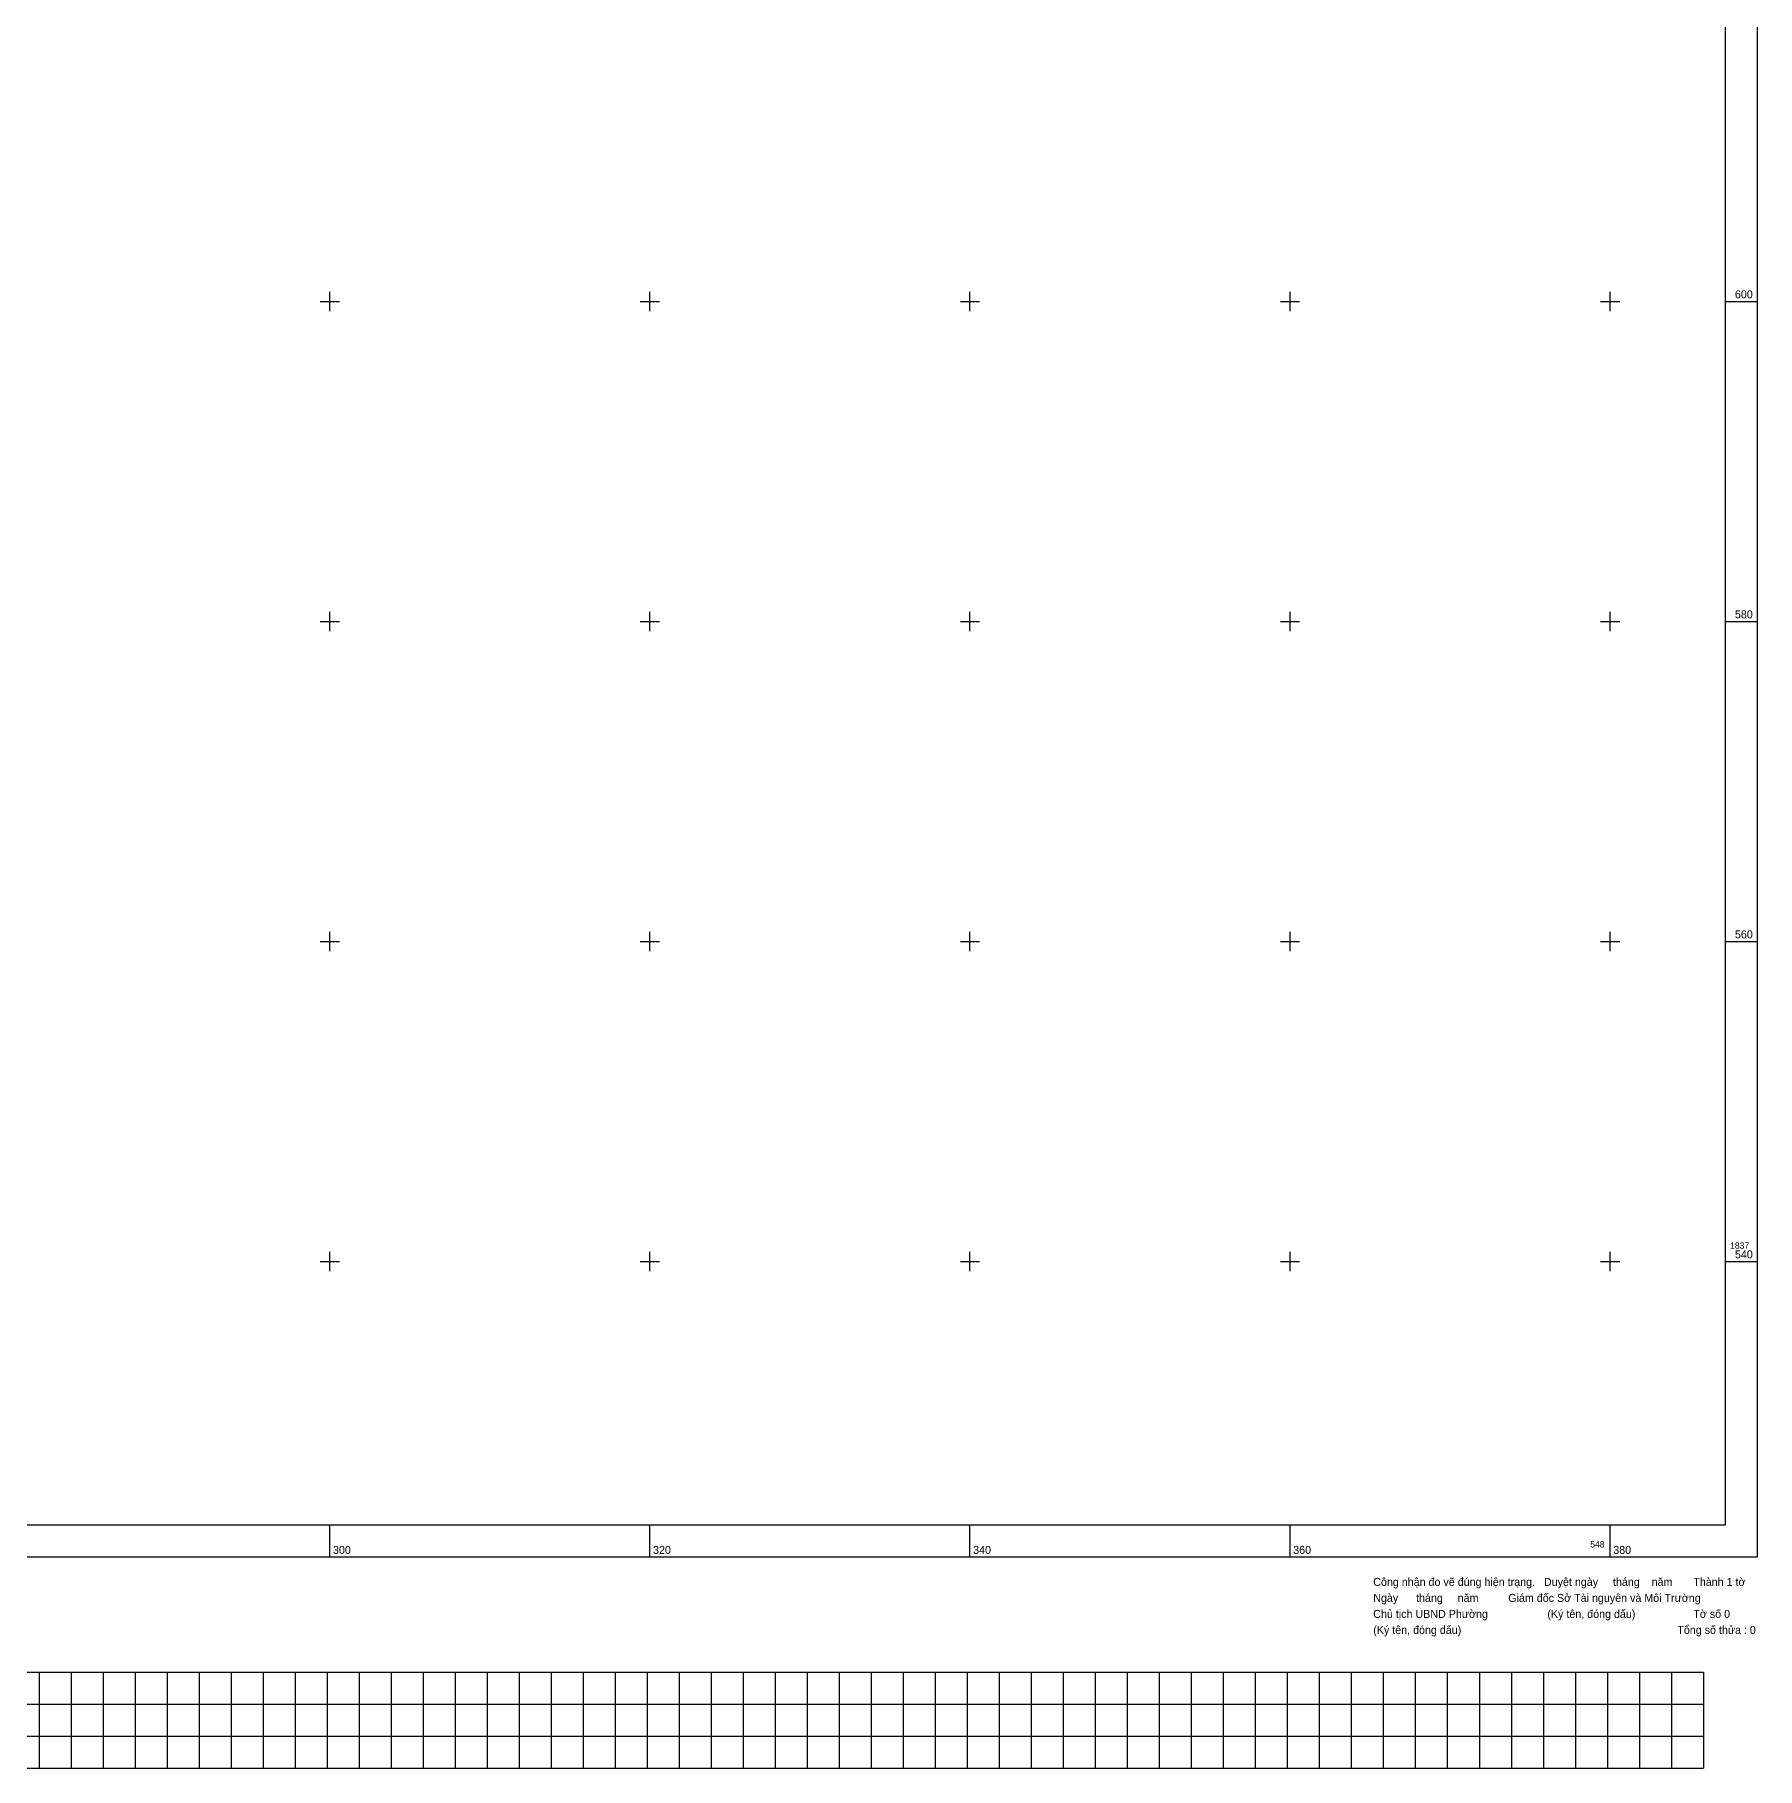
# Model space of a CAD drawing. Extents: x 547747 to 549324, y 1837450 to 1838029.
# Drawn here: x 548281.6 to 548389.2, y 1837508.3 to 1837616.7 of the extents above; entities that cross this region are included whole.
import ezdxf

# ---------------------------------------------------------------- set-up
doc = ezdxf.new("R2010")
doc.units = 0
doc.layers.add('Level 58', color=7, linetype='Continuous')
doc.layers.add('Level 63', color=7, linetype='Continuous')

msp = doc.modelspace()

# ---------------------------------------------------------------- linework, layer by layer
at = {"layer": 'Level 58'}
msp.add_lwpolyline([(548053.83, 1838019.63), (548387.2, 1838019.63), (548387.2, 1837523.53), (548053.83, 1837523.53)], close=True, dxfattribs=at)
at = {"layer": 'Level 63'}
for p, q in [((548300, 1837599.4), (548300, 1837600.6)), ((548320, 1837599.4), (548320, 1837600.6)), ((548340, 1837599.4), (548340, 1837600.6)), ((548360, 1837599.4), (548360, 1837600.6)), ((548380, 1837599.4), (548380, 1837600.6)), ((548299.4, 1837600), (548300.6, 1837600)), ((548319.4, 1837600), (548320.6, 1837600)), ((548339.4, 1837600), (548340.6, 1837600)), ((548359.4, 1837600), (548360.6, 1837600)), ((548379.4, 1837600), (548380.6, 1837600)), ((548387.2, 1837600), (548389.2, 1837600)), ((548299.4, 1837580), (548300.6, 1837580)), ((548300, 1837579.4), (548300, 1837580.6)), ((548319.4, 1837580), (548320.6, 1837580)), ((548320, 1837579.4), (548320, 1837580.6)), ((548339.4, 1837580), (548340.6, 1837580)), ((548340, 1837579.4), (548340, 1837580.6)), ((548359.4, 1837580), (548360.6, 1837580)), ((548360, 1837579.4), (548360, 1837580.6)), ((548379.4, 1837580), (548380.6, 1837580)), ((548380, 1837579.4), (548380, 1837580.6)), ((548387.2, 1837580), (548389.2, 1837580)), ((548300, 1837559.4), (548300, 1837560.6)), ((548320, 1837559.4), (548320, 1837560.6)), ((548340, 1837559.4), (548340, 1837560.6)), ((548360, 1837559.4), (548360, 1837560.6)), ((548380, 1837559.4), (548380, 1837560.6)), ((548299.4, 1837560), (548300.6, 1837560)), ((548319.4, 1837560), (548320.6, 1837560)), ((548339.4, 1837560), (548340.6, 1837560)), ((548359.4, 1837560), (548360.6, 1837560)), ((548379.4, 1837560), (548380.6, 1837560)), ((548387.2, 1837560), (548389.2, 1837560)), ((548299.4, 1837540), (548300.6, 1837540)), ((548300, 1837539.4), (548300, 1837540.6)), ((548319.4, 1837540), (548320.6, 1837540)), ((548320, 1837539.4), (548320, 1837540.6)), ((548339.4, 1837540), (548340.6, 1837540)), ((548340, 1837539.4), (548340, 1837540.6)), ((548359.4, 1837540), (548360.6, 1837540)), ((548360, 1837539.4), (548360, 1837540.6)), ((548379.4, 1837540), (548380.6, 1837540)), ((548380, 1837539.4), (548380, 1837540.6)), ((548387.2, 1837540), (548389.2, 1837540)), ((548300, 1837521.53), (548300, 1837523.53)), ((548320, 1837521.53), (548320, 1837523.53)), ((548340, 1837521.53), (548340, 1837523.53)), ((548360, 1837521.53), (548360, 1837523.53)), ((548380, 1837521.53), (548380, 1837523.53)), ((548279.83, 1837514.33), (548281.83, 1837514.33)), ((548281.83, 1837514.33), (548283.83, 1837514.33)), ((548281.83, 1837514.33), (548281.83, 1837508.33)), ((548283.83, 1837514.33), (548285.83, 1837514.33)), ((548283.83, 1837514.33), (548283.83, 1837508.33)), ((548285.83, 1837514.33), (548287.83, 1837514.33)), ((548285.83, 1837514.33), (548285.83, 1837508.33)), ((548287.83, 1837514.33), (548289.83, 1837514.33)), ((548287.83, 1837514.33), (548287.83, 1837508.33)), ((548289.83, 1837514.33), (548291.83, 1837514.33)), ((548289.83, 1837514.33), (548289.83, 1837508.33)), ((548291.83, 1837514.33), (548293.83, 1837514.33)), ((548291.83, 1837514.33), (548291.83, 1837508.33)), ((548293.83, 1837514.33), (548295.83, 1837514.33)), ((548293.83, 1837514.33), (548293.83, 1837508.33)), ((548295.83, 1837514.33), (548297.83, 1837514.33)), ((548295.83, 1837514.33), (548295.83, 1837508.33)), ((548297.83, 1837514.33), (548299.83, 1837514.33)), ((548297.83, 1837514.33), (548297.83, 1837508.33)), ((548299.83, 1837514.33), (548301.83, 1837514.33)), ((548299.83, 1837514.33), (548299.83, 1837508.33)), ((548301.83, 1837514.33), (548303.83, 1837514.33)), ((548301.83, 1837514.33), (548301.83, 1837508.33)), ((548303.83, 1837514.33), (548305.83, 1837514.33)), ((548303.83, 1837514.33), (548303.83, 1837508.33)), ((548305.83, 1837514.33), (548307.83, 1837514.33)), ((548305.83, 1837514.33), (548305.83, 1837508.33)), ((548307.83, 1837514.33), (548309.83, 1837514.33)), ((548307.83, 1837514.33), (548307.83, 1837508.33)), ((548309.83, 1837514.33), (548311.83, 1837514.33)), ((548309.83, 1837514.33), (548309.83, 1837508.33)), ((548311.83, 1837514.33), (548313.83, 1837514.33)), ((548311.83, 1837514.33), (548311.83, 1837508.33)), ((548313.83, 1837514.33), (548315.83, 1837514.33)), ((548313.83, 1837514.33), (548313.83, 1837508.33)), ((548315.83, 1837514.33), (548317.83, 1837514.33)), ((548315.83, 1837514.33), (548315.83, 1837508.33)), ((548317.83, 1837514.33), (548319.83, 1837514.33)), ((548317.83, 1837514.33), (548317.83, 1837508.33)), ((548319.83, 1837514.33), (548321.83, 1837514.33)), ((548319.83, 1837514.33), (548319.83, 1837508.33)), ((548321.83, 1837514.33), (548323.83, 1837514.33)), ((548321.83, 1837514.33), (548321.83, 1837508.33)), ((548323.83, 1837514.33), (548325.83, 1837514.33)), ((548323.83, 1837514.33), (548323.83, 1837508.33)), ((548325.83, 1837514.33), (548327.83, 1837514.33)), ((548325.83, 1837514.33), (548325.83, 1837508.33)), ((548327.83, 1837514.33), (548329.83, 1837514.33)), ((548327.83, 1837514.33), (548327.83, 1837508.33)), ((548329.83, 1837514.33), (548331.83, 1837514.33)), ((548329.83, 1837514.33), (548329.83, 1837508.33)), ((548331.83, 1837514.33), (548333.83, 1837514.33)), ((548331.83, 1837514.33), (548331.83, 1837508.33)), ((548333.83, 1837514.33), (548335.83, 1837514.33)), ((548333.83, 1837514.33), (548333.83, 1837508.33)), ((548335.83, 1837514.33), (548337.83, 1837514.33)), ((548335.83, 1837514.33), (548335.83, 1837508.33)), ((548337.83, 1837514.33), (548339.83, 1837514.33)), ((548337.83, 1837514.33), (548337.83, 1837508.33)), ((548339.83, 1837514.33), (548341.83, 1837514.33)), ((548339.83, 1837514.33), (548339.83, 1837508.33)), ((548341.83, 1837514.33), (548343.83, 1837514.33)), ((548341.83, 1837514.33), (548341.83, 1837508.33)), ((548343.83, 1837514.33), (548345.83, 1837514.33)), ((548343.83, 1837514.33), (548343.83, 1837508.33)), ((548345.83, 1837514.33), (548347.83, 1837514.33)), ((548345.83, 1837514.33), (548345.83, 1837508.33)), ((548347.83, 1837514.33), (548349.83, 1837514.33)), ((548347.83, 1837514.33), (548347.83, 1837508.33)), ((548349.83, 1837514.33), (548351.83, 1837514.33)), ((548349.83, 1837514.33), (548349.83, 1837508.33)), ((548351.83, 1837514.33), (548353.83, 1837514.33)), ((548351.83, 1837514.33), (548351.83, 1837508.33)), ((548353.83, 1837514.33), (548355.83, 1837514.33)), ((548353.83, 1837514.33), (548353.83, 1837508.33)), ((548355.83, 1837514.33), (548357.83, 1837514.33)), ((548355.83, 1837514.33), (548355.83, 1837508.33)), ((548357.83, 1837514.33), (548359.83, 1837514.33)), ((548357.83, 1837514.33), (548357.83, 1837508.33)), ((548359.83, 1837514.33), (548361.83, 1837514.33)), ((548359.83, 1837514.33), (548359.83, 1837508.33)), ((548361.83, 1837514.33), (548363.83, 1837514.33)), ((548361.83, 1837514.33), (548361.83, 1837508.33)), ((548363.83, 1837514.33), (548365.83, 1837514.33)), ((548363.83, 1837514.33), (548363.83, 1837508.33)), ((548365.83, 1837514.33), (548367.83, 1837514.33)), ((548365.83, 1837514.33), (548365.83, 1837508.33)), ((548367.83, 1837514.33), (548369.83, 1837514.33)), ((548367.83, 1837514.33), (548367.83, 1837508.33)), ((548369.83, 1837514.33), (548371.83, 1837514.33)), ((548369.83, 1837514.33), (548369.83, 1837508.33)), ((548371.83, 1837514.33), (548373.83, 1837514.33)), ((548371.83, 1837514.33), (548371.83, 1837508.33)), ((548373.83, 1837514.33), (548375.83, 1837514.33)), ((548373.83, 1837514.33), (548373.83, 1837508.33)), ((548375.83, 1837514.33), (548377.83, 1837514.33)), ((548375.83, 1837514.33), (548375.83, 1837508.33)), ((548377.83, 1837514.33), (548379.83, 1837514.33)), ((548377.83, 1837514.33), (548377.83, 1837508.33)), ((548379.83, 1837514.33), (548381.83, 1837514.33)), ((548379.83, 1837514.33), (548379.83, 1837508.33)), ((548381.83, 1837514.33), (548383.83, 1837514.33)), ((548381.83, 1837514.33), (548381.83, 1837508.33)), ((548383.83, 1837514.33), (548385.83, 1837514.33)), ((548383.83, 1837514.33), (548383.83, 1837508.33)), ((548385.83, 1837514.33), (548385.83, 1837508.33)), ((548279.83, 1837512.33), (548281.83, 1837512.33)), ((548281.83, 1837512.33), (548283.83, 1837512.33)), ((548283.83, 1837512.33), (548285.83, 1837512.33)), ((548285.83, 1837512.33), (548287.83, 1837512.33)), ((548287.83, 1837512.33), (548289.83, 1837512.33)), ((548289.83, 1837512.33), (548291.83, 1837512.33)), ((548291.83, 1837512.33), (548293.83, 1837512.33)), ((548293.83, 1837512.33), (548295.83, 1837512.33)), ((548295.83, 1837512.33), (548297.83, 1837512.33)), ((548297.83, 1837512.33), (548299.83, 1837512.33)), ((548299.83, 1837512.33), (548301.83, 1837512.33)), ((548301.83, 1837512.33), (548303.83, 1837512.33)), ((548303.83, 1837512.33), (548305.83, 1837512.33)), ((548305.83, 1837512.33), (548307.83, 1837512.33)), ((548307.83, 1837512.33), (548309.83, 1837512.33)), ((548309.83, 1837512.33), (548311.83, 1837512.33)), ((548311.83, 1837512.33), (548313.83, 1837512.33)), ((548313.83, 1837512.33), (548315.83, 1837512.33)), ((548315.83, 1837512.33), (548317.83, 1837512.33)), ((548317.83, 1837512.33), (548319.83, 1837512.33)), ((548319.83, 1837512.33), (548321.83, 1837512.33)), ((548321.83, 1837512.33), (548323.83, 1837512.33)), ((548323.83, 1837512.33), (548325.83, 1837512.33)), ((548325.83, 1837512.33), (548327.83, 1837512.33)), ((548327.83, 1837512.33), (548329.83, 1837512.33)), ((548329.83, 1837512.33), (548331.83, 1837512.33)), ((548331.83, 1837512.33), (548333.83, 1837512.33)), ((548333.83, 1837512.33), (548335.83, 1837512.33)), ((548335.83, 1837512.33), (548337.83, 1837512.33)), ((548337.83, 1837512.33), (548339.83, 1837512.33)), ((548339.83, 1837512.33), (548341.83, 1837512.33)), ((548341.83, 1837512.33), (548343.83, 1837512.33)), ((548343.83, 1837512.33), (548345.83, 1837512.33)), ((548345.83, 1837512.33), (548347.83, 1837512.33)), ((548347.83, 1837512.33), (548349.83, 1837512.33)), ((548349.83, 1837512.33), (548351.83, 1837512.33)), ((548351.83, 1837512.33), (548353.83, 1837512.33)), ((548353.83, 1837512.33), (548355.83, 1837512.33)), ((548355.83, 1837512.33), (548357.83, 1837512.33)), ((548357.83, 1837512.33), (548359.83, 1837512.33)), ((548359.83, 1837512.33), (548361.83, 1837512.33)), ((548361.83, 1837512.33), (548363.83, 1837512.33)), ((548363.83, 1837512.33), (548365.83, 1837512.33)), ((548365.83, 1837512.33), (548367.83, 1837512.33)), ((548367.83, 1837512.33), (548369.83, 1837512.33)), ((548369.83, 1837512.33), (548371.83, 1837512.33)), ((548371.83, 1837512.33), (548373.83, 1837512.33)), ((548373.83, 1837512.33), (548375.83, 1837512.33)), ((548375.83, 1837512.33), (548377.83, 1837512.33)), ((548377.83, 1837512.33), (548379.83, 1837512.33)), ((548379.83, 1837512.33), (548381.83, 1837512.33)), ((548381.83, 1837512.33), (548383.83, 1837512.33)), ((548383.83, 1837512.33), (548385.83, 1837512.33)), ((548279.83, 1837510.33), (548281.83, 1837510.33)), ((548281.83, 1837510.33), (548283.83, 1837510.33)), ((548283.83, 1837510.33), (548285.83, 1837510.33)), ((548285.83, 1837510.33), (548287.83, 1837510.33)), ((548287.83, 1837510.33), (548289.83, 1837510.33)), ((548289.83, 1837510.33), (548291.83, 1837510.33)), ((548291.83, 1837510.33), (548293.83, 1837510.33)), ((548293.83, 1837510.33), (548295.83, 1837510.33)), ((548295.83, 1837510.33), (548297.83, 1837510.33)), ((548297.83, 1837510.33), (548299.83, 1837510.33)), ((548299.83, 1837510.33), (548301.83, 1837510.33)), ((548301.83, 1837510.33), (548303.83, 1837510.33)), ((548303.83, 1837510.33), (548305.83, 1837510.33)), ((548305.83, 1837510.33), (548307.83, 1837510.33)), ((548307.83, 1837510.33), (548309.83, 1837510.33)), ((548309.83, 1837510.33), (548311.83, 1837510.33)), ((548311.83, 1837510.33), (548313.83, 1837510.33)), ((548313.83, 1837510.33), (548315.83, 1837510.33)), ((548315.83, 1837510.33), (548317.83, 1837510.33)), ((548317.83, 1837510.33), (548319.83, 1837510.33)), ((548319.83, 1837510.33), (548321.83, 1837510.33)), ((548321.83, 1837510.33), (548323.83, 1837510.33)), ((548323.83, 1837510.33), (548325.83, 1837510.33)), ((548325.83, 1837510.33), (548327.83, 1837510.33)), ((548327.83, 1837510.33), (548329.83, 1837510.33)), ((548329.83, 1837510.33), (548331.83, 1837510.33)), ((548331.83, 1837510.33), (548333.83, 1837510.33)), ((548333.83, 1837510.33), (548335.83, 1837510.33)), ((548335.83, 1837510.33), (548337.83, 1837510.33)), ((548337.83, 1837510.33), (548339.83, 1837510.33)), ((548339.83, 1837510.33), (548341.83, 1837510.33)), ((548341.83, 1837510.33), (548343.83, 1837510.33)), ((548343.83, 1837510.33), (548345.83, 1837510.33)), ((548345.83, 1837510.33), (548347.83, 1837510.33)), ((548347.83, 1837510.33), (548349.83, 1837510.33)), ((548349.83, 1837510.33), (548351.83, 1837510.33)), ((548351.83, 1837510.33), (548353.83, 1837510.33)), ((548353.83, 1837510.33), (548355.83, 1837510.33)), ((548355.83, 1837510.33), (548357.83, 1837510.33)), ((548357.83, 1837510.33), (548359.83, 1837510.33)), ((548359.83, 1837510.33), (548361.83, 1837510.33)), ((548361.83, 1837510.33), (548363.83, 1837510.33)), ((548363.83, 1837510.33), (548365.83, 1837510.33)), ((548365.83, 1837510.33), (548367.83, 1837510.33)), ((548367.83, 1837510.33), (548369.83, 1837510.33)), ((548369.83, 1837510.33), (548371.83, 1837510.33)), ((548371.83, 1837510.33), (548373.83, 1837510.33)), ((548373.83, 1837510.33), (548375.83, 1837510.33)), ((548375.83, 1837510.33), (548377.83, 1837510.33)), ((548377.83, 1837510.33), (548379.83, 1837510.33)), ((548379.83, 1837510.33), (548381.83, 1837510.33)), ((548381.83, 1837510.33), (548383.83, 1837510.33)), ((548383.83, 1837510.33), (548385.83, 1837510.33)), ((548279.83, 1837508.33), (548281.83, 1837508.33)), ((548281.83, 1837508.33), (548283.83, 1837508.33)), ((548283.83, 1837508.33), (548285.83, 1837508.33)), ((548285.83, 1837508.33), (548287.83, 1837508.33)), ((548287.83, 1837508.33), (548289.83, 1837508.33)), ((548289.83, 1837508.33), (548291.83, 1837508.33)), ((548291.83, 1837508.33), (548293.83, 1837508.33)), ((548293.83, 1837508.33), (548295.83, 1837508.33)), ((548295.83, 1837508.33), (548297.83, 1837508.33)), ((548297.83, 1837508.33), (548299.83, 1837508.33)), ((548299.83, 1837508.33), (548301.83, 1837508.33)), ((548301.83, 1837508.33), (548303.83, 1837508.33)), ((548303.83, 1837508.33), (548305.83, 1837508.33)), ((548305.83, 1837508.33), (548307.83, 1837508.33)), ((548307.83, 1837508.33), (548309.83, 1837508.33)), ((548309.83, 1837508.33), (548311.83, 1837508.33)), ((548311.83, 1837508.33), (548313.83, 1837508.33)), ((548313.83, 1837508.33), (548315.83, 1837508.33)), ((548315.83, 1837508.33), (548317.83, 1837508.33)), ((548317.83, 1837508.33), (548319.83, 1837508.33)), ((548319.83, 1837508.33), (548321.83, 1837508.33)), ((548321.83, 1837508.33), (548323.83, 1837508.33)), ((548323.83, 1837508.33), (548325.83, 1837508.33)), ((548325.83, 1837508.33), (548327.83, 1837508.33)), ((548327.83, 1837508.33), (548329.83, 1837508.33)), ((548329.83, 1837508.33), (548331.83, 1837508.33)), ((548331.83, 1837508.33), (548333.83, 1837508.33)), ((548333.83, 1837508.33), (548335.83, 1837508.33)), ((548335.83, 1837508.33), (548337.83, 1837508.33)), ((548337.83, 1837508.33), (548339.83, 1837508.33)), ((548339.83, 1837508.33), (548341.83, 1837508.33)), ((548341.83, 1837508.33), (548343.83, 1837508.33)), ((548343.83, 1837508.33), (548345.83, 1837508.33)), ((548345.83, 1837508.33), (548347.83, 1837508.33)), ((548347.83, 1837508.33), (548349.83, 1837508.33)), ((548349.83, 1837508.33), (548351.83, 1837508.33)), ((548351.83, 1837508.33), (548353.83, 1837508.33)), ((548353.83, 1837508.33), (548355.83, 1837508.33)), ((548355.83, 1837508.33), (548357.83, 1837508.33)), ((548357.83, 1837508.33), (548359.83, 1837508.33)), ((548359.83, 1837508.33), (548361.83, 1837508.33)), ((548361.83, 1837508.33), (548363.83, 1837508.33)), ((548363.83, 1837508.33), (548365.83, 1837508.33)), ((548365.83, 1837508.33), (548367.83, 1837508.33)), ((548367.83, 1837508.33), (548369.83, 1837508.33)), ((548369.83, 1837508.33), (548371.83, 1837508.33)), ((548371.83, 1837508.33), (548373.83, 1837508.33)), ((548373.83, 1837508.33), (548375.83, 1837508.33)), ((548375.83, 1837508.33), (548377.83, 1837508.33)), ((548377.83, 1837508.33), (548379.83, 1837508.33)), ((548379.83, 1837508.33), (548381.83, 1837508.33)), ((548381.83, 1837508.33), (548383.83, 1837508.33)), ((548383.83, 1837508.33), (548385.83, 1837508.33))]:
    msp.add_line(p, q, dxfattribs=at)
for points in [[(548051.83, 1837521.53), (548051.83, 1838021.63), (548389.2, 1838021.63), (548389.2, 1837521.53)], [(548053.83, 1837523.53), (548053.83, 1838019.63), (548387.2, 1838019.63), (548387.2, 1837523.53)]]:
    msp.add_lwpolyline(points, close=True, dxfattribs=at)

# ---------------------------------------------------------------- texts
for s, height, p in [('600', 0.5, (548387.8, 1837600.2)), ('580', 0.5, (548387.8, 1837580.2)), ('560', 0.5, (548387.8, 1837560.2)), ('1837', 0.4, (548387.5, 1837540.8)), ('540', 0.5, (548387.8, 1837540.2)), ('548', 0.4, (548378.76, 1837522.13)), ('300', 0.5, (548300.2, 1837521.73)), ('320', 0.5, (548320.2, 1837521.73)), ('340', 0.5, (548340.2, 1837521.73)), ('360', 0.5, (548360.2, 1837521.73)), ('380', 0.5, (548380.2, 1837521.73)), ('Công nhận đo vẽ đúng hiện trạng.   Duyệt ngày     tháng    năm', 0.5, (548365.2, 1837519.73)), ('Ngày      tháng     năm          Giám đốc Sở Tài nguyên và Môi Trường', 0.5, (548365.2, 1837518.73)), ('Thành 1 tờ', 0.5, (548385.2, 1837519.73)), ('Chủ tịch UBND Phường                    (Ký tên, đóng dấu)', 0.5, (548365.2, 1837517.73)), ('Tờ số 0', 0.5, (548385.2, 1837517.73)), ('(Ký tên, đóng dấu)', 0.5, (548365.2, 1837516.73)), ('Tổng số thửa : 0', 0.5, (548384.2, 1837516.73))]:
    msp.add_text(s, height=height, dxfattribs=at).set_placement(p)

doc.saveas('drawing.dxf')
